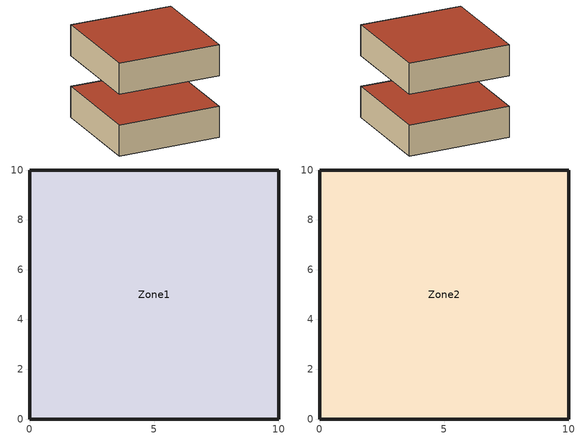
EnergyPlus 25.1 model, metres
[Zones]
Zone1
 floor ground (FloorConst): 0,0 10,0 10,10 0,10 z0
 wall outside (WallConst): 0,0 10,0 10,10 0,10 0,0 z0:3
 roof outside (WallConst): 0,10 10,10 10,0 0,0 z3
Zone2
 floor ground (FloorConst): 0,0 10,0 10,10 0,10 z6
 wall outside (WallConst): 0,0 10,0 10,10 0,10 0,0 z6:9
 roof outside (WallConst): 0,10 10,10 10,0 0,0 z9
[Building]
TestBuilding: 0, City, 0.04, 0.4, FullExterior, 25, 6
[Site:Location]
Stockholm: 59.35, 17.95, 1, 44
[Material]
Concrete: MediumRough, 0.2, 1, 2300, 880
Insulation: MediumRough, 0.15, 0.04, 30, 840
[Construction]
WallConst; FloorConst: Concrete, Insulation
[DesignSpecification:OutdoorAir]
OA_Spec: Flow/Area, , 0.00035
[Zone]
Zone1: 0, 0, 0, 0, 1, 1, 3, 300
Zone2: 0, 0, 0, 3, 1, 1, 3, 300
[ZoneHVAC:IdealLoadsAirSystem]
IL1: , Supply1, Ex1, , 50, 13, 0.015, 0.009, NoLimit, autosize, , NoLimit, autosize, , , , , ConstantSupplyHumidityRatio, , ConstantSupplyHumidityRatio, OA_Spec, OA1, None, NoEconomizer, Sensible, 0.7, 0
IL2: , Supply2, Ex2, , 50, 13, 0.015, 0.009, NoLimit, autosize, , NoLimit, autosize, , , , , ConstantSupplyHumidityRatio, , ConstantSupplyHumidityRatio, OA_Spec, OA2, None, NoEconomizer, Sensible, 0.7, 0
[Zone equipment]
Zone1: IL1
Zone2: IL2
[ZoneControl:Thermostat]
T1: Zone1, ThermType, ThermostatSetpoint:DualSetpoint, DS1
T2: Zone2, ThermType, ThermostatSetpoint:DualSetpoint, DS2
[ThermostatSetpoint:DualSetpoint]
DS1; DS2: HeatSet, CoolSet
[Schedule:Constant]
HeatSet: Temperature, 21
CoolSet: Temperature, 50
ThermType: Any Number, 4
